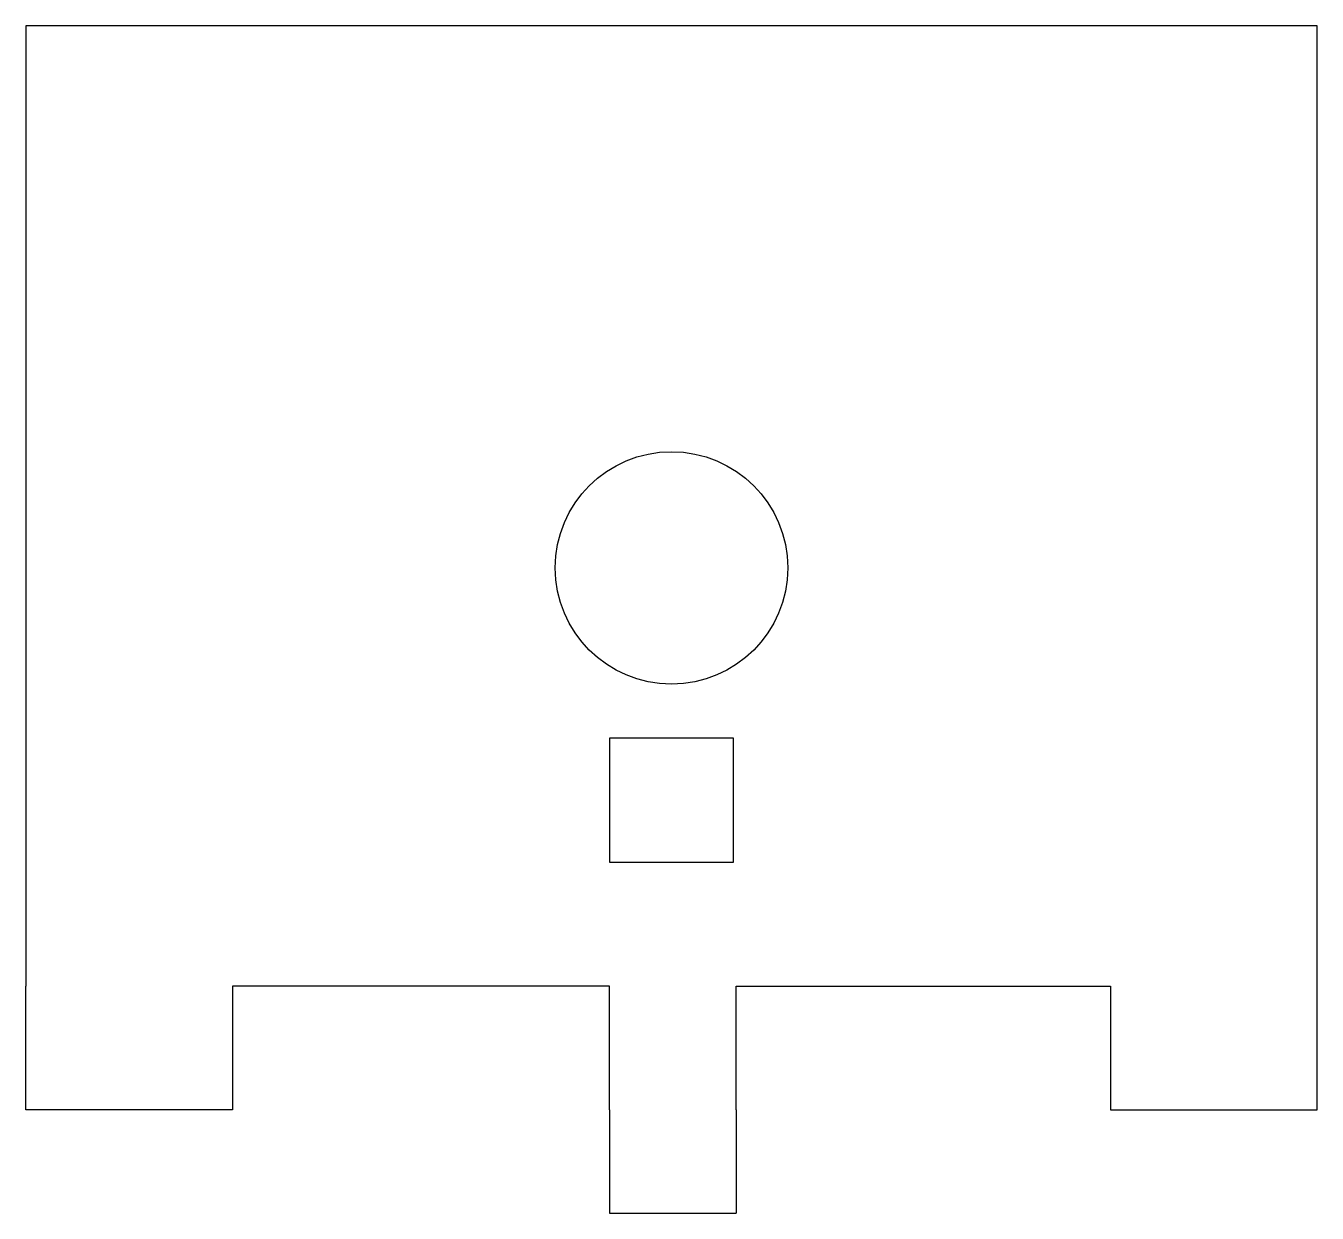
# Model space of a CAD drawing. Header units: millimetres. Extents: x -25 to 25, y -25 to 21.
import ezdxf

# ---------------------------------------------------------------- set-up
doc = ezdxf.new("R2010")
doc.units = ezdxf.units.MM
doc.layers.get('0').update_dxf_attribs({"linetype": 'CONTINUOUS'})

msp = doc.modelspace()

# ---------------------------------------------------------------- linework, layer by layer
for p, q in [((25, 21), (-25, 21)), ((-25, 21), (-25, -16.2)), ((25, -16.2), (25, 21)), ((-25, -21), (-25, -16.2)), ((-2.4, -16.2), (-17, -16.2)), ((-17, -16.2), (-17, -21)), ((-2.4, -21), (-2.4, -16.2)), ((2.5, -21), (2.5, -16.2)), ((2.5, -16.2), (17, -16.2)), ((17, -16.2), (17, -21)), ((25, -21), (25, -16.2)), ((-17, -21), (-25, -21)), ((-2.4, -21), (-2.4, -25)), ((2.5, -21), (2.5, -25)), ((17, -21), (25, -21)), ((-2.4, -25), (2.5, -25))]:
    msp.add_line(p, q)
msp.add_lwpolyline([(-2.4, -11.4), (2.4, -11.4), (2.4, -6.6), (-2.4, -6.6)], close=True)
msp.add_circle((0, 0), 4.5)

doc.saveas('drawing.dxf')
